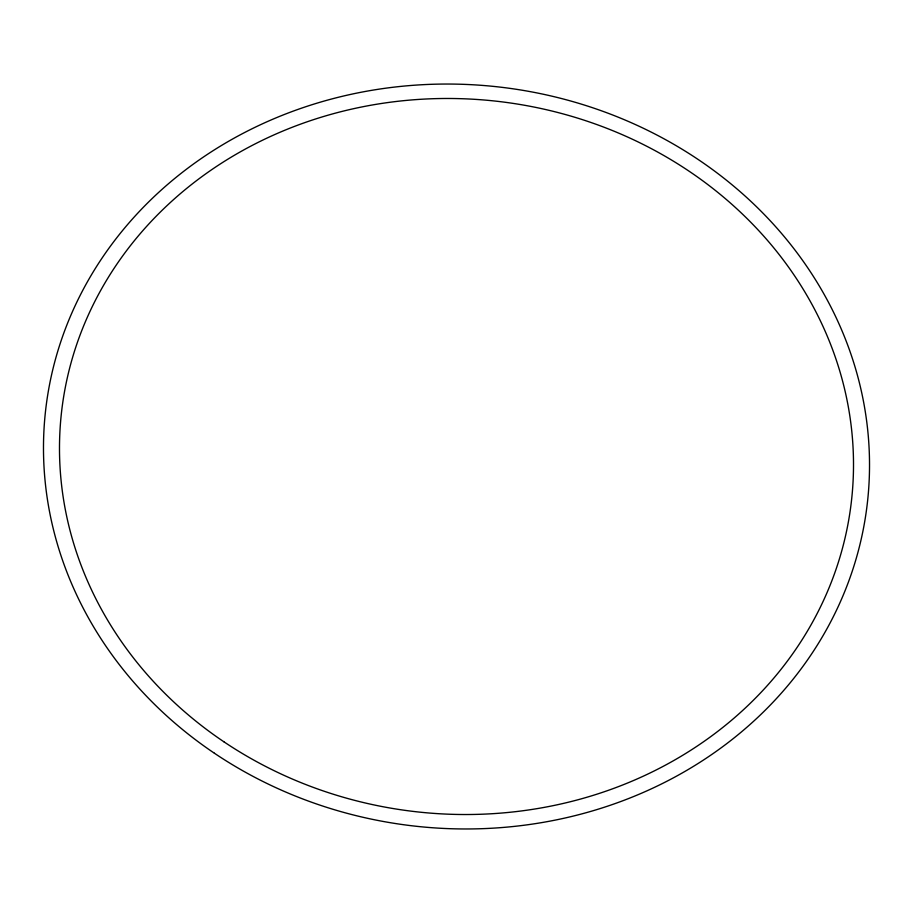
<?xml version="1.0" encoding="UTF-8"?>
<svg xmlns="http://www.w3.org/2000/svg" width="913" height="913" viewBox="0 0 913 913"><rect width="100%" height="100%" fill="white"/><g stroke="black" fill="none" stroke-linecap="round" stroke-linejoin="round"><path stroke-width="1.37" d="M214.418 753.236A413.486 371.956 6.2 0 0 867.35 503.097A413.486 371.956 6.2 0 0 287.732 113.178A413.486 371.956 6.2 0 0 214.418 753.236M223.811 741.733A397.452 357.531 6.2 0 0 851.418 501.283A397.452 357.531 6.2 0 0 294.271 126.485A397.452 357.531 6.2 0 0 223.811 741.733"/></g></svg>
